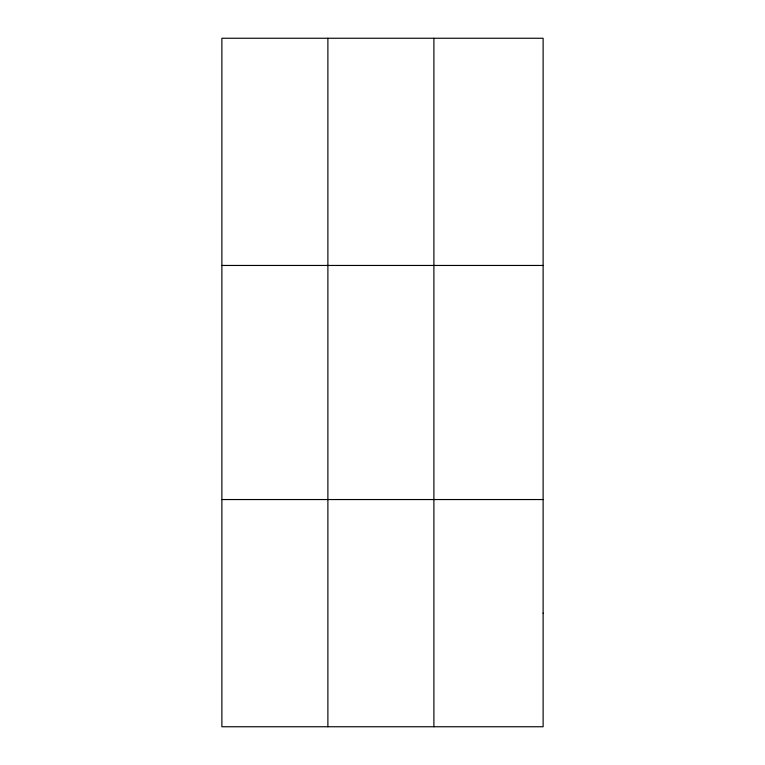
<?xml version="1.0" encoding="UTF-8"?>
<svg xmlns="http://www.w3.org/2000/svg" width="765" height="765" viewBox="0 0 765 765"><rect width="100%" height="100%" fill="white"/><g stroke="black" fill="none" stroke-linecap="round" stroke-linejoin="round"><path stroke-width="1.15" d="M327.889 38.25L327.889 726.75M433.898 38.25L433.898 726.75M221.879 265.455L543.121 265.455M221.879 499.545L543.121 499.545M543.121 613.148L543.121 726.75L221.879 726.75L221.879 38.25L543.121 38.25L543.121 613.148"/></g></svg>
